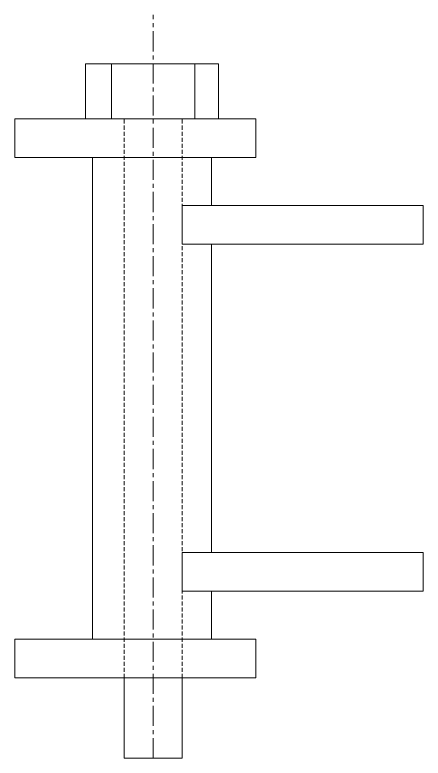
# Model space of a CAD drawing. Header units: inches. Extents: x -18249 to 140262, y -20124 to 30200.
# Drawn here: x 20358.9 to 20485.9, y 2036.2 to 2267.6 of the extents above; entities that cross this region are included whole.
import ezdxf

# ---------------------------------------------------------------- set-up
doc = ezdxf.new("R2010")
doc.units = ezdxf.units.IN
doc.header["$LTSCALE"] = 5
doc.header["$MEASUREMENT"] = 0
doc.linetypes.add('CENTER', pattern=[2, 1.25, -0.25, 0.25, -0.25])
doc.linetypes.add('HIDDEN', pattern=[0.375, 0.25, -0.125])
for name, color, linetype, lineweight in [('CENTER LINE', 1, 'CENTER', 0), ('HATCH', 250, 'Continuous', 0), ('HIDDEN', 8, 'HIDDEN', 0)]:
    doc.layers.add(name, color=color, linetype=linetype, lineweight=lineweight)
doc.layers.get('0').freeze()

# ---------------------------------------------------------------- blocks, each defined once
blk = doc.blocks.new('HINGE')
for p, q in [((20388.98, 2235.2), (20388.98, 2252.32)), ((20414.85, 2235.2), (20414.85, 2252.32))]:
    blk.add_line(p, q)
at = {"layer": 'CENTER LINE'}
blk.add_line((20401.92, 2036.2), (20401.92, 2267.57), dxfattribs=at)
at = {"layer": 'HATCH'}
for p, q in [((20383.09, 2073.2), (20383.09, 2223.2)), ((20420.09, 2208.2), (20420.09, 2223.2)), ((20420.09, 2100.2), (20420.09, 2196.2)), ((20420.09, 2073.2), (20420.09, 2088.2)), ((20392.92, 2036.2), (20392.92, 2061.2)), ((20410.92, 2036.2), (20410.92, 2061.2))]:
    blk.add_line(p, q, dxfattribs=at)
for points in [[(20422.27, 2235.2), (20380.93, 2235.2), (20380.93, 2252.32), (20422.27, 2252.32)], [(20358.92, 2223.2), (20433.92, 2223.2), (20433.92, 2235.2), (20358.92, 2235.2)], [(20410.92, 2196.2), (20485.92, 2196.2), (20485.92, 2208.2), (20410.92, 2208.2)], [(20410.92, 2088.2), (20485.92, 2088.2), (20485.92, 2100.2), (20410.92, 2100.2)], [(20358.92, 2061.2), (20433.92, 2061.2), (20433.92, 2073.2), (20358.92, 2073.2)]]:
    blk.add_lwpolyline(points, close=True, dxfattribs=at)
blk.add_lwpolyline([(20392.92, 2036.2), (20410.92, 2036.2)], dxfattribs=at)
at = {"layer": 'HIDDEN'}
for p, q in [((20392.92, 2061.2), (20392.92, 2235.2)), ((20410.92, 2061.2), (20410.92, 2235.2))]:
    blk.add_line(p, q, dxfattribs=at)

msp = doc.modelspace()

# ---------------------------------------------------------------- block references
at = {"layer": 'HATCH'}
msp.add_blockref('HINGE', (0, 0), dxfattribs=at)

doc.saveas('drawing.dxf')
